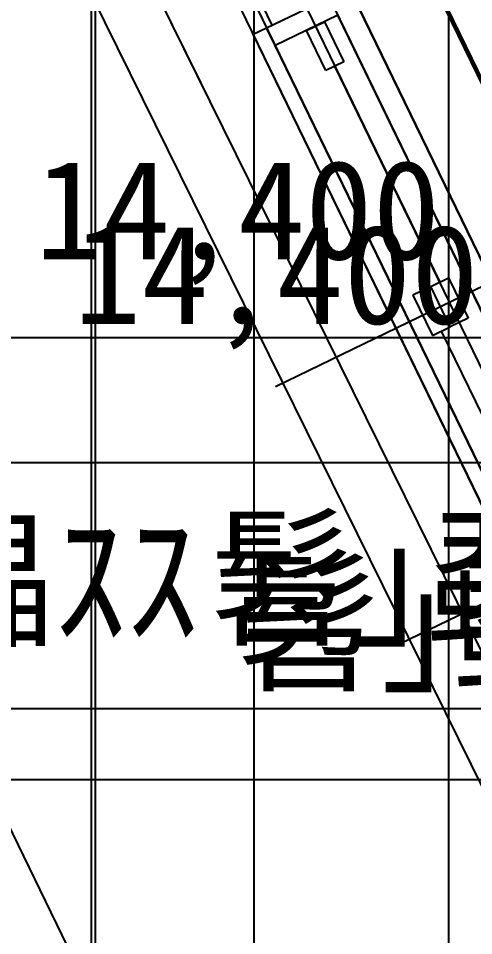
# Model space of a CAD drawing. Header units: metres. Extents: x 10908 to 27249, y 7268 to 22901.
# Drawn here: x 16401 to 16860, y 12930 to 13855 of the extents above; entities that cross this region are included whole.
import ezdxf

# ---------------------------------------------------------------- set-up
doc = ezdxf.new("R2010")
doc.units = ezdxf.units.M

msp = doc.modelspace()

# ---------------------------------------------------------------- linework, layer by layer
at = {"layer": '繝繝ｼ繧ｿ 001_1F'}
for p, q in [((15736.17525161456, 15943.71341172928), (19509.72768629461, 8163.192927852882)), ((15875.65126215484, 14103.05305824508), (16748.40160818025, 12303.56780870815))]:
    msp.add_line(p, q, dxfattribs=at)
at = {"layer": '繝繝ｼ繧ｿ 001_2F'}
for p, q in [((16584.91621436763, 13789.93830527258), (14793.54004941593, 17423.08401227233)), ((18621.82892291144, 9993.912027612048), (16402.08201445343, 14570.70977700992))]:
    msp.add_line(p, q, dxfattribs=at)
at = {"layer": '繝繝ｼ繧ｿ 001_R'}
msp.add_line((18364.24883130328, 10525.005), (16638.58594370943, 14083.07280947357), dxfattribs=at)
at = {"layer": '繧ｫ繧ｿ繝ｭ繧ｰ驛ｨ蜩(螳ｶ蜈ｷ)_2F'}
msp.add_line((16743.611216797697, 14044.42182654175), (17267.27187614328, 12964.70912686014), dxfattribs=at)
at = {"layer": '螟門｣∽ｻ穂ｸ_2F'}
msp.add_line((16523.009447412533, 14123.154894046758), (16656.553878188035, 13847.8055522416), dxfattribs=at)
at = {"layer": '蟒ｺ蜈ｷ(驥大ｱ樒ｪ)_1F'}
for p, q in [((16590.15547376507, 14366.25427595011), (17310.188880365244, 12881.649313887898)), ((16497.930014000598, 14321.524927964343), (17217.963420600772, 12836.91996590213)), ((16412.722686784058, 14302.427509588724), (17150.21144869575, 12781.832124203791)), ((16434.94677318584, 14290.978056169184), (17154.980179786013, 12806.373094106972)), ((16495.073274149356, 14270.126104656581), (16825.634065361253, 13588.557462982566)), ((16992.910804760886, 13644.680029351433), (16659.999389025725, 13483.21799271988)), ((16816.636459530575, 13584.193624154686), (16834.631671191935, 13592.921301810446)), ((16834.631671191935, 13592.921301810446), (16854.268945917396, 13552.432075572386)), ((16816.636459530575, 13584.193624154686), (16798.641247869215, 13575.465946498927)), ((16836.273734256032, 13543.704397916626), (16816.63645953057, 13584.193624154686)), ((16836.273734256032, 13543.704397916626), (16816.63645953057, 13584.193624154686)), ((16798.641247869215, 13575.465946498927), (16818.278522594675, 13534.976720260867)), ((16854.268945917393, 13552.432075572386), (16836.273734256032, 13543.704397916626)), ((16818.278522594675, 13534.976720260865), (16836.273734256036, 13543.704397916625)), ((16827.276128425354, 13539.340559088747), (17157.83691963725, 12857.771917414731))]:
    msp.add_line(p, q, dxfattribs=at)
at = {"layer": '蟒ｺ蜈ｷ(驥大ｱ樒ｪ)_2F'}
for p, q in [((17336.57043285626, 12827.25436029817), (16815.091692924616, 13902.468257064436)), ((16651.155314689626, 13845.187248944869), (16714.138555504385, 13875.734120740028)), ((16722.866233160144, 13857.73890907867), (16659.882992345385, 13827.19203728351)), ((17244.34497309179, 12782.5250123124), (16722.866233160144, 13857.738909078667)), ((16691.374612752763, 13842.46547318109), (16709.369824414123, 13851.193150836849)), ((16709.369824414123, 13851.193150836849), (16729.007099139584, 13810.703924598789)), ((16637.658905943605, 13838.64149070305), (16651.155314689626, 13845.18724894487)), ((17176.593001186768, 12727.437170614063), (16637.658905943605, 13838.64149070305)), ((16659.882992345385, 13827.19203728351), (16651.155314689626, 13845.18724894487)), ((16711.011887478224, 13801.976246943028), (16691.374612752763, 13842.465473181088)), ((17181.36173227703, 12751.978140517242), (16659.882992345385, 13827.192037283508)), ((16729.007099139584, 13810.703924598789), (16711.011887478224, 13801.97624694303)), ((16951.292951186537, 13329.466976744865), (16720.009493308906, 13806.340085770908)), ((16785.658274851005, 13224.127506482178), (17118.569690586166, 13385.589543113734))]:
    msp.add_line(p, q, dxfattribs=at)
at = {"layer": '騾壹ｊ闃ｯ_1F'}
for p, q in [((16474.57804430748, 10010.000000000018), (16474.578044307505, 22205.005000000023)), ((16478.66554945584, 9325.00500000002), (16478.665549455865, 22205.00500000002)), ((16638.61594370939, 10010.000000000018), (16638.615943709414, 22205.005000000023)), ((16834.73125630323, 9325.005000000017), (16834.731256303254, 22205.00500000002)), ((18614.056256303244, 10010.00000000003), (14765.11593808532, 17945.95941900599)), ((18480.5739514174, 9945.367695083825), (14580.063214861804, 17856.10782906165)), ((13801.69666666664, 13532.76677164104), (24358.08125630328, 13532.766771641018)), ((13801.69666666664, 13406.67661222298), (24358.08125630328, 13406.676612222958)), ((13801.69666666664, 13158.75071546013), (24358.08125630328, 13158.750715460108)), ((13801.69666666664, 13087.04839193432), (24358.08125630328, 13087.048391934299))]:
    msp.add_line(p, q, dxfattribs=at)
at = {"layer": '騾壹ｊ闃ｯ_2F'}
for p, q in [((16474.57804430748, 10010.000000000018), (16474.578044307505, 22205.005000000023)), ((16478.66554945584, 9325.00500000002), (16478.665549455865, 22205.00500000002)), ((16638.61594370939, 10010.000000000018), (16638.615943709414, 22205.005000000023)), ((16834.73125630323, 9325.005000000017), (16834.731256303254, 22205.00500000002)), ((18614.056256303244, 10010.00000000003), (14765.11593808532, 17945.95941900599)), ((18480.5739514174, 9945.367695083825), (14580.063214861804, 17856.10782906165)), ((13801.69666666664, 13532.76677164104), (24358.08125630328, 13532.766771641018)), ((13801.69666666664, 13406.67661222298), (24358.08125630328, 13406.676612222958)), ((13801.69666666664, 13158.75071546013), (24358.08125630328, 13158.750715460108)), ((13801.69666666664, 13087.04839193432), (24358.08125630328, 13087.048391934299))]:
    msp.add_line(p, q, dxfattribs=at)
at = {"layer": '騾壹ｊ闃ｯ_R'}
for p, q in [((16474.57804430748, 10010.000000000018), (16474.578044307505, 22205.005000000023)), ((16478.66554945584, 9325.00500000002), (16478.665549455865, 22205.00500000002)), ((16638.61594370939, 10010.000000000018), (16638.615943709414, 22205.005000000023)), ((16834.73125630323, 9325.005000000017), (16834.731256303254, 22205.00500000002)), ((18614.056256303244, 10010.00000000003), (14765.11593808532, 17945.95941900599)), ((18480.5739514174, 9945.367695083825), (14580.063214861804, 17856.10782906165)), ((13801.69666666664, 13532.76677164104), (24358.08125630328, 13532.766771641018)), ((13801.69666666664, 13406.67661222298), (24358.08125630328, 13406.676612222958)), ((13801.69666666664, 13158.75071546013), (24358.08125630328, 13158.750715460108)), ((13801.69666666664, 13087.04839193432), (24358.08125630328, 13087.048391934299))]:
    msp.add_line(p, q, dxfattribs=at)
at = {"layer": '驛ｨ螻_1F'}
msp.add_line((12701.665, 21530.005), (19069.784235563995, 8614.624347396693), dxfattribs=at)
at = {"layer": '驛ｨ螻_2F'}
msp.add_line((12701.665, 21530.005000000012), (19069.784235563995, 8614.624347396702), dxfattribs=at)

# ---------------------------------------------------------------- texts
at = {"layer": '繝繝ｼ繧ｿ 001_1F'}
for s, p in [('Low-Eｽ､ｽｱｾ呻ｽｺｾ橸ｾ晢ｽｶｾ橸ｽｽ', (14600.208828310617, 13232.9624)), ('讓ｹ閼ゑｽｽｾ搾ｾ滂ｽｰｽｻｽｰ', (14745.863448793298, 13062.9624))]:
    msp.add_text(s, height=112, dxfattribs=at).set_placement(p)
at = {"layer": '驛ｨ螻_1F'}
for s, height, p in [('14,400', 100, (16456.73071804036, 13546.60794226923)), ('髫｣蝨ｰ蠅逡檎ｷ', 111.99999999999999, (16620.49497204939, 13188.214374447858))]:
    msp.add_text(s, height=height, dxfattribs=at).set_placement(p)
at = {"layer": '驛ｨ螻_2F'}
for s, height, p in [('14,400', 100, (16417.90787189672, 13611.63913833986)), ('髫｣蝨ｰ蠅逡檎ｷ', 111.99999999999999, (16593.613915365466, 13234.211984961607))]:
    msp.add_text(s, height=height, dxfattribs=at).set_placement(p)

doc.saveas('drawing.dxf')
